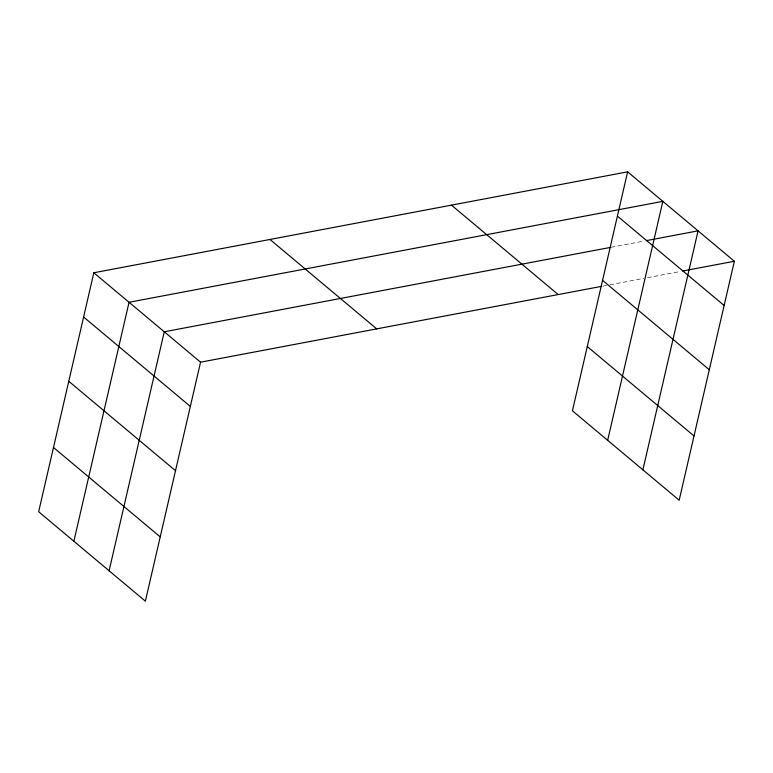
<?xml version="1.0" encoding="UTF-8"?>
<svg xmlns="http://www.w3.org/2000/svg" width="773" height="773" viewBox="0 0 773 773"><rect width="100%" height="100%" fill="white"/><g stroke="black" fill="none" stroke-linecap="round" stroke-linejoin="round"><path stroke-width="0.58" stroke-dasharray="3.87 2.9" d="M611.163 247.283L644.044 241.07M602.824 286.126L608.699 285.015M609.868 284.793L643.928 278.357M647.445 277.691L680.327 271.468"/><path stroke-width="1.16" d="M93.823 272.772L38.65 511.745L145.382 601.162L200.555 362.189L93.823 272.772L627.618 171.838L734.35 261.255L679.177 500.228L572.445 410.811L627.618 171.838M73.87 541.255L129.043 302.282L662.838 201.347L607.665 440.32M109.099 570.764L164.263 331.781L609.984 247.505M642.885 469.829L698.058 230.856L646.392 240.625M200.555 362.189L601.645 286.348M682.675 271.023L734.35 261.255M617.405 216.082L724.137 305.499M602.563 280.348L709.295 369.755M451.461 205.145L558.203 294.561M587.277 346.555L694.019 435.972M269.97 239.466L376.712 328.883M83.61 317.017L190.342 406.434M68.768 381.273L175.51 470.689M53.482 447.48L160.224 536.897"/></g></svg>
